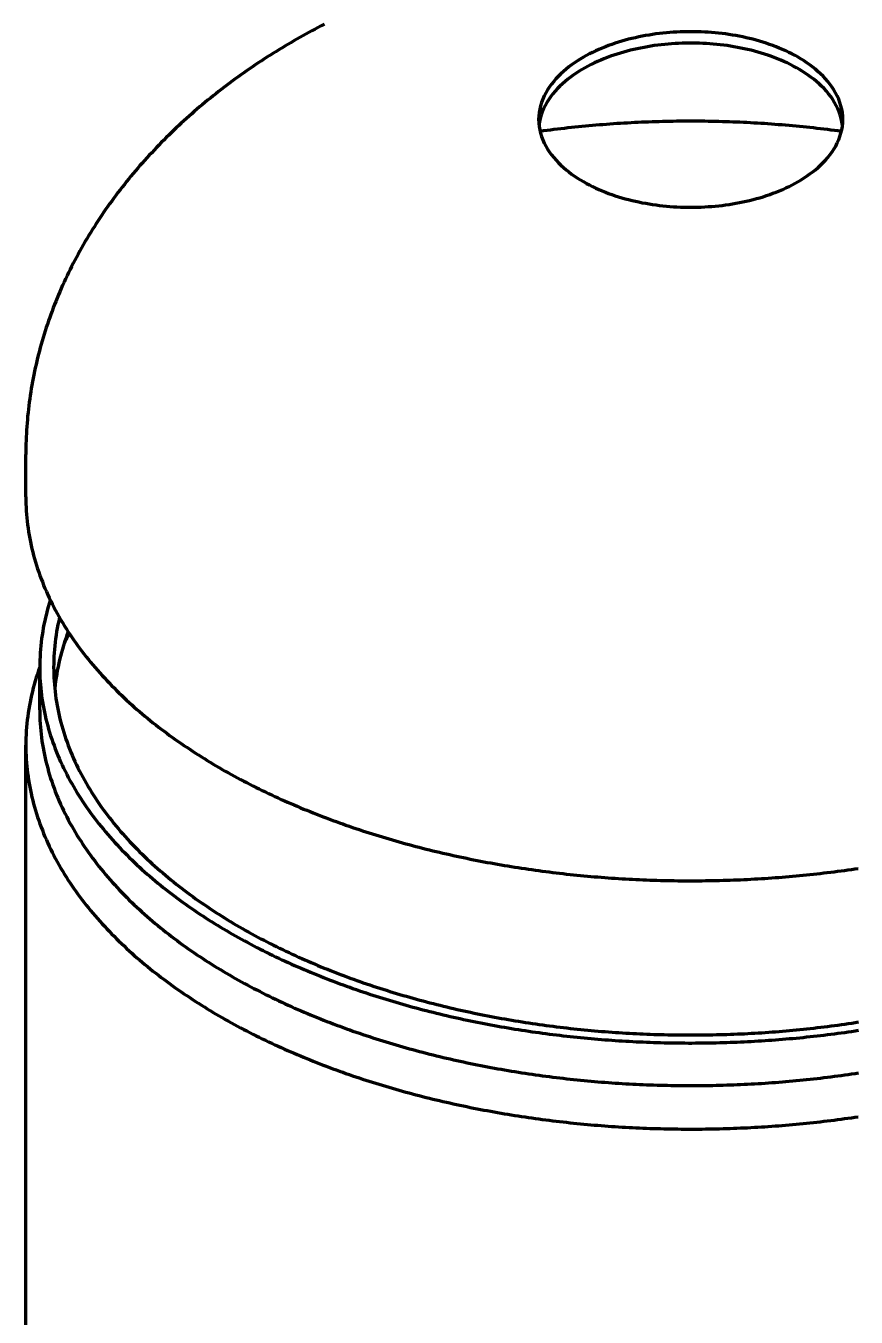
# Model space of a CAD drawing. Header units: millimetres. Extents: x 0 to 420, y 0 to 297.
# Drawn here: x 105.9 to 153.7, y 150.7 to 225 of the extents above; entities that cross this region are included whole.
import ezdxf

# ---------------------------------------------------------------- set-up
doc = ezdxf.new("R2010")
doc.units = ezdxf.units.MM
doc.layers.add('01-VISIBLE', color=7, linetype='CONTINUOUS', lineweight=70)

msp = doc.modelspace()

# ---------------------------------------------------------------- linework, layer by layer
at = {"layer": '01-VISIBLE'}
for p, q in [((105.887, 197.877), (105.887, 200.327)), ((106.687, 185.63), (106.687, 188.079)), ((105.887, 92.85), (105.887, 183.588))]:
    msp.add_line(p, q, dxfattribs=at)
for points in [[(123.06, 225.078), (122.882, 224.986), (122.704, 224.893), (122.526, 224.799), (122.349, 224.705), (122.173, 224.609), (121.996, 224.513), (121.821, 224.416), (121.646, 224.318), (121.471, 224.219), (121.297, 224.119), (121.124, 224.018), (120.951, 223.916), (120.778, 223.814), (120.606, 223.71), (120.435, 223.606), (120.264, 223.501), (120.093, 223.395), (119.924, 223.288), (119.755, 223.18), (119.586, 223.071), (119.418, 222.961), (119.25, 222.851), (119.084, 222.739), (118.917, 222.627), (118.752, 222.513), (118.587, 222.399), (118.422, 222.284), (118.258, 222.168), (118.095, 222.051), (117.933, 221.933), (117.771, 221.815), (117.61, 221.695), (117.449, 221.575), (117.29, 221.453), (117.13, 221.331), (116.972, 221.208), (116.814, 221.084), (116.657, 220.959), (116.501, 220.833), (116.345, 220.706), (116.191, 220.578), (116.037, 220.45), (115.883, 220.32), (115.731, 220.19), (115.579, 220.059), (115.428, 219.926), (115.278, 219.793), (115.128, 219.659), (114.98, 219.524), (114.832, 219.389), (114.685, 219.252), (114.539, 219.114), (114.394, 218.976), (114.249, 218.837), (114.106, 218.696), (113.963, 218.555), (113.821, 218.413), (113.68, 218.27), (113.54, 218.126), (113.401, 217.982), (113.263, 217.836), (113.126, 217.69), (112.989, 217.542), (112.854, 217.394), (112.72, 217.245), (112.586, 217.095), (112.454, 216.944), (112.322, 216.793), (112.192, 216.64), (112.063, 216.487), (111.934, 216.333), (111.807, 216.178), (111.681, 216.022), (111.555, 215.865), (111.431, 215.707), (111.308, 215.549), (111.186, 215.389), (111.065, 215.229), (110.945, 215.068), (110.827, 214.906), (110.709, 214.744), (110.593, 214.58), (110.478, 214.416), (110.363, 214.251), (110.251, 214.085), (110.139, 213.918), (110.028, 213.75), (109.919, 213.582), (109.811, 213.413), (109.704, 213.243), (109.598, 213.072), (109.494, 212.901), (109.391, 212.729), (109.289, 212.556), (109.189, 212.382), (109.09, 212.208), (108.992, 212.033), (108.895, 211.857), (108.8, 211.68), (108.706, 211.503), (108.613, 211.325), (108.522, 211.146), (108.432, 210.966), (108.344, 210.786), (108.257, 210.605), (108.171, 210.424), (108.087, 210.242), (108.004, 210.059), (107.923, 209.875), (107.843, 209.691), (107.765, 209.507), (107.688, 209.321), (107.612, 209.135), (107.538, 208.949), (107.466, 208.761), (107.395, 208.574), (107.325, 208.385), (107.258, 208.197), (107.191, 208.007), (107.126, 207.817), (107.063, 207.627), (107.002, 207.436), (106.942, 207.244), (106.883, 207.052), (106.826, 206.86), (106.771, 206.667), (106.717, 206.474), (106.665, 206.28), (106.615, 206.086), (106.566, 205.891), (106.519, 205.696), (106.473, 205.5), (106.429, 205.305), (106.387, 205.108), (106.346, 204.912), (106.308, 204.715), (106.27, 204.518), (106.235, 204.32), (106.201, 204.122), (106.169, 203.924), (106.139, 203.726), (106.11, 203.527), (106.083, 203.328), (106.058, 203.129), (106.034, 202.93), (106.012, 202.73), (105.992, 202.531), (105.974, 202.331), (105.957, 202.131), (105.942, 201.931), (105.929, 201.731), (105.918, 201.53), (105.908, 201.33), (105.901, 201.129), (105.894, 200.929), (105.89, 200.728), (105.887, 200.527), (105.887, 200.327)], [(152.887, 219.602), (152.88, 219.802), (152.859, 220.002), (152.825, 220.199), (152.778, 220.394), (152.719, 220.586), (152.648, 220.774), (152.566, 220.957), (152.474, 221.135), (152.372, 221.308), (152.262, 221.476), (152.144, 221.638), (152.019, 221.795), (151.887, 221.946), (151.75, 222.092), (151.606, 222.233), (151.458, 222.368), (151.306, 222.498), (151.149, 222.623), (150.988, 222.744), (150.824, 222.859), (150.657, 222.97), (150.487, 223.077), (150.315, 223.179), (150.139, 223.277), (149.962, 223.371), (149.783, 223.461), (149.602, 223.547), (149.419, 223.629), (149.234, 223.708), (149.048, 223.783), (148.86, 223.854), (148.671, 223.922), (148.482, 223.987), (148.29, 224.048), (148.098, 224.106), (147.905, 224.161), (147.712, 224.213), (147.517, 224.261), (147.322, 224.307), (147.125, 224.35), (146.929, 224.389), (146.732, 224.426), (146.534, 224.46), (146.336, 224.491), (146.137, 224.52), (145.938, 224.545), (145.739, 224.568), (145.539, 224.588), (145.339, 224.605), (145.139, 224.62), (144.939, 224.632), (144.738, 224.641), (144.538, 224.648), (144.337, 224.652), (144.137, 224.653), (143.936, 224.652), (143.735, 224.648), (143.535, 224.641), (143.334, 224.632), (143.134, 224.62), (142.934, 224.605), (142.734, 224.588), (142.534, 224.568), (142.335, 224.545), (142.136, 224.52), (141.937, 224.491), (141.739, 224.46), (141.542, 224.426), (141.344, 224.389), (141.148, 224.35), (140.952, 224.307), (140.756, 224.261), (140.562, 224.213), (140.368, 224.161), (140.175, 224.106), (139.983, 224.048), (139.792, 223.987), (139.602, 223.922), (139.413, 223.854), (139.225, 223.783), (139.039, 223.708), (138.855, 223.629), (138.672, 223.547), (138.49, 223.461), (138.311, 223.371), (138.134, 223.277), (137.959, 223.179), (137.786, 223.077), (137.616, 222.97), (137.449, 222.859), (137.285, 222.744), (137.124, 222.623), (136.968, 222.498), (136.815, 222.368), (136.667, 222.233), (136.524, 222.092), (136.386, 221.946), (136.254, 221.795), (136.129, 221.638), (136.011, 221.476), (135.901, 221.308), (135.799, 221.135), (135.707, 220.957), (135.625, 220.774), (135.554, 220.586), (135.495, 220.394), (135.448, 220.199), (135.414, 220.002), (135.393, 219.802), (135.387, 219.602)], [(152.868, 219.273), (152.839, 219.47), (152.797, 219.666), (152.742, 219.858), (152.675, 220.047), (152.597, 220.231), (152.509, 220.411), (152.411, 220.586), (152.305, 220.755), (152.19, 220.919), (152.068, 221.077), (151.939, 221.23), (151.804, 221.378), (151.663, 221.52), (151.517, 221.657), (151.367, 221.789), (151.212, 221.916), (151.053, 222.038), (150.891, 222.155), (150.726, 222.267), (150.557, 222.376), (150.386, 222.479), (150.213, 222.579), (150.037, 222.674), (149.859, 222.765), (149.679, 222.853), (149.497, 222.936), (149.313, 223.016), (149.128, 223.093), (148.942, 223.165), (148.754, 223.235), (148.565, 223.3), (148.375, 223.363), (148.184, 223.422), (147.992, 223.478), (147.799, 223.531), (147.605, 223.581), (147.411, 223.628), (147.215, 223.672), (147.02, 223.713), (146.823, 223.751), (146.626, 223.786), (146.429, 223.819), (146.231, 223.848), (146.032, 223.875), (145.834, 223.899), (145.635, 223.921), (145.436, 223.939), (145.236, 223.955), (145.037, 223.968), (144.837, 223.979), (144.637, 223.987), (144.437, 223.992), (144.237, 223.995), (144.037, 223.995), (143.836, 223.992), (143.636, 223.987), (143.436, 223.979), (143.237, 223.968), (143.037, 223.955), (142.837, 223.939), (142.638, 223.921), (142.439, 223.899), (142.241, 223.875), (142.042, 223.848), (141.844, 223.819), (141.647, 223.786), (141.45, 223.751), (141.254, 223.713), (141.058, 223.672), (140.862, 223.628), (140.668, 223.581), (140.474, 223.531), (140.281, 223.478), (140.089, 223.422), (139.898, 223.363), (139.708, 223.3), (139.519, 223.235), (139.331, 223.165), (139.145, 223.093), (138.96, 223.016), (138.776, 222.936), (138.595, 222.853), (138.415, 222.765), (138.237, 222.674), (138.061, 222.579), (137.887, 222.479), (137.716, 222.376), (137.547, 222.267), (137.382, 222.155), (137.22, 222.038), (137.061, 221.916), (136.907, 221.789), (136.756, 221.657), (136.61, 221.52), (136.469, 221.378), (136.334, 221.23), (136.205, 221.077), (136.083, 220.919), (135.968, 220.755), (135.862, 220.586), (135.764, 220.411), (135.676, 220.231), (135.598, 220.047), (135.531, 219.858), (135.477, 219.666), (135.434, 219.47), (135.405, 219.273)], [(135.387, 219.602), (135.393, 219.401), (135.414, 219.201), (135.448, 219.003), (135.495, 218.808), (135.555, 218.617), (135.626, 218.429), (135.708, 218.246), (135.8, 218.067), (135.901, 217.894), (136.012, 217.726), (136.13, 217.564), (136.255, 217.407), (136.387, 217.256), (136.525, 217.11), (136.668, 216.969), (136.816, 216.834), (136.969, 216.704), (137.126, 216.579), (137.287, 216.458), (137.451, 216.343), (137.618, 216.232), (137.788, 216.125), (137.961, 216.023), (138.136, 215.925), (138.314, 215.831), (138.493, 215.741), (138.675, 215.655), (138.858, 215.573), (139.043, 215.494), (139.229, 215.419), (139.416, 215.348), (139.605, 215.28), (139.795, 215.215), (139.987, 215.154), (140.179, 215.096), (140.372, 215.041), (140.566, 214.99), (140.761, 214.941), (140.956, 214.895), (141.152, 214.853), (141.349, 214.813), (141.547, 214.776), (141.744, 214.742), (141.943, 214.711), (142.142, 214.683), (142.341, 214.657), (142.54, 214.635), (142.74, 214.615), (142.94, 214.597), (143.14, 214.583), (143.341, 214.571), (143.541, 214.561), (143.742, 214.555), (143.943, 214.551), (144.143, 214.55), (144.344, 214.551), (144.545, 214.555), (144.745, 214.562), (144.946, 214.571), (145.146, 214.584), (145.347, 214.598), (145.547, 214.616), (145.746, 214.636), (145.946, 214.659), (146.145, 214.685), (146.344, 214.713), (146.542, 214.744), (146.74, 214.779), (146.937, 214.816), (147.134, 214.855), (147.33, 214.898), (147.525, 214.944), (147.72, 214.993), (147.914, 215.045), (148.107, 215.1), (148.299, 215.158), (148.49, 215.22), (148.68, 215.284), (148.869, 215.353), (149.057, 215.424), (149.243, 215.499), (149.428, 215.578), (149.611, 215.661), (149.792, 215.747), (149.971, 215.837), (150.149, 215.931), (150.324, 216.029)], [(152.805, 218.912), (152.604, 218.939), (152.404, 218.965), (152.203, 218.991), (152.003, 219.017), (151.802, 219.041), (151.601, 219.065), (151.4, 219.088), (151.199, 219.111), (150.998, 219.133), (150.797, 219.154), (150.596, 219.175), (150.395, 219.195), (150.194, 219.214), (149.992, 219.233), (149.791, 219.251), (149.589, 219.268), (149.388, 219.285), (149.186, 219.301), (148.985, 219.317), (148.783, 219.332), (148.581, 219.346), (148.38, 219.36), (148.178, 219.373), (147.976, 219.385), (147.774, 219.397), (147.572, 219.408), (147.37, 219.418), (147.168, 219.428), (146.966, 219.437), (146.764, 219.446), (146.562, 219.453), (146.36, 219.461), (146.158, 219.467), (145.956, 219.473), (145.754, 219.479), (145.552, 219.483), (145.35, 219.488), (145.148, 219.491), (144.945, 219.494), (144.743, 219.496), (144.541, 219.498), (144.339, 219.499), (144.137, 219.499), (143.934, 219.499), (143.732, 219.498), (143.53, 219.496), (143.328, 219.494), (143.126, 219.491), (142.923, 219.488), (142.721, 219.483), (142.519, 219.479), (142.317, 219.473), (142.115, 219.467), (141.913, 219.461), (141.711, 219.453), (141.509, 219.446), (141.307, 219.437), (141.105, 219.428), (140.903, 219.418), (140.701, 219.408), (140.499, 219.397), (140.297, 219.385), (140.095, 219.373), (139.893, 219.36), (139.692, 219.346), (139.49, 219.332), (139.288, 219.317), (139.087, 219.301), (138.885, 219.285), (138.684, 219.268), (138.482, 219.251), (138.281, 219.233), (138.079, 219.214), (137.878, 219.195), (137.677, 219.175), (137.476, 219.154), (137.275, 219.133), (137.074, 219.111), (136.873, 219.088), (136.672, 219.065), (136.471, 219.041), (136.271, 219.017), (136.07, 218.991), (135.869, 218.965), (135.669, 218.939), (135.469, 218.912)], [(150.324, 216.029), (150.496, 216.132), (150.665, 216.238), (150.832, 216.349), (150.995, 216.465), (151.155, 216.585), (151.312, 216.71), (151.464, 216.84), (151.611, 216.975), (151.754, 217.116), (151.891, 217.262), (152.023, 217.413), (152.147, 217.569), (152.265, 217.731), (152.374, 217.899), (152.476, 218.071), (152.567, 218.249), (152.649, 218.432), (152.72, 218.619), (152.779, 218.811), (152.825, 219.005), (152.859, 219.202), (152.88, 219.402), (152.887, 219.602)], [(105.887, 197.877), (105.888, 197.677), (105.893, 197.476), (105.901, 197.276), (105.912, 197.076), (105.926, 196.876), (105.943, 196.676), (105.964, 196.477), (105.987, 196.278), (106.014, 196.079), (106.043, 195.881), (106.076, 195.683), (106.111, 195.486), (106.15, 195.29), (106.192, 195.094), (106.236, 194.898), (106.284, 194.703), (106.334, 194.51), (106.387, 194.316), (106.443, 194.124), (106.502, 193.932), (106.563, 193.742), (106.627, 193.552), (106.694, 193.363), (106.764, 193.175), (106.836, 192.988), (106.91, 192.802), (106.988, 192.617), (107.067, 192.433), (107.149, 192.25), (107.234, 192.068), (107.32, 191.888), (107.409, 191.708), (107.501, 191.53), (107.594, 191.352), (107.69, 191.176), (107.788, 191.001), (107.888, 190.828), (107.99, 190.655), (108.094, 190.484), (108.2, 190.314), (108.308, 190.145), (108.418, 189.977), (108.529, 189.811), (108.643, 189.646), (108.758, 189.482), (108.875, 189.319), (108.994, 189.158), (109.115, 188.998), (109.237, 188.839), (109.36, 188.681), (109.486, 188.525), (109.613, 188.37), (109.741, 188.216), (109.871, 188.063), (110.002, 187.912), (110.135, 187.762), (110.269, 187.613), (110.405, 187.465), (110.541, 187.319), (110.679, 187.174), (110.819, 187.03), (110.96, 186.887), (111.101, 186.745), (111.244, 186.605), (111.389, 186.466), (111.534, 186.328), (111.681, 186.191), (111.828, 186.056), (111.977, 185.921), (112.127, 185.788), (112.277, 185.656), (112.429, 185.525), (112.582, 185.396), (112.736, 185.267), (112.89, 185.14), (113.046, 185.013), (113.202, 184.888), (113.36, 184.764), (113.518, 184.641), (113.677, 184.519), (113.837, 184.399), (113.998, 184.279), (114.16, 184.16), (114.322, 184.043), (114.485, 183.927), (114.649, 183.811), (114.814, 183.697), (114.979, 183.584), (115.145, 183.472), (115.312, 183.36), (115.479, 183.25), (115.647, 183.141), (115.816, 183.033), (115.986, 182.926), (116.156, 182.82), (116.326, 182.715), (116.498, 182.611), (116.669, 182.508), (116.842, 182.406), (117.015, 182.305), (117.189, 182.205), (117.363, 182.106), (117.537, 182.007), (117.713, 181.91), (117.888, 181.814), (118.065, 181.718), (118.241, 181.624), (118.419, 181.53), (118.596, 181.438), (118.774, 181.346), (118.953, 181.255), (119.132, 181.165), (119.312, 181.076), (119.492, 180.988), (119.672, 180.901), (119.853, 180.815), (120.034, 180.729), (120.216, 180.645), (120.398, 180.561), (120.581, 180.478), (120.763, 180.396), (120.947, 180.315), (121.13, 180.235), (121.314, 180.155), (121.499, 180.076), (121.683, 179.999), (121.868, 179.922), (122.054, 179.846), (122.239, 179.77), (122.425, 179.696), (122.612, 179.622), (122.798, 179.549), (122.985, 179.477), (123.173, 179.406), (123.36, 179.335), (123.548, 179.265), (123.736, 179.196), (123.925, 179.128), (124.114, 179.061), (124.303, 178.994), (124.492, 178.928), (124.681, 178.863), (124.871, 178.799), (125.061, 178.736), (125.252, 178.673), (125.442, 178.611), (125.633, 178.549), (125.824, 178.489), (126.015, 178.429), (126.207, 178.37), (126.398, 178.312), (126.59, 178.254), (126.783, 178.197), (126.975, 178.141), (127.168, 178.086), (127.36, 178.031), (127.553, 177.977), (127.746, 177.924), (127.94, 177.871), (128.133, 177.819), (128.327, 177.768), (128.521, 177.718), (128.715, 177.668), (128.91, 177.619), (129.104, 177.57), (129.299, 177.523), (129.494, 177.476), (129.689, 177.429), (129.884, 177.384), (130.079, 177.339), (130.274, 177.295), (130.47, 177.251), (130.666, 177.208), (130.862, 177.166), (131.058, 177.125), (131.254, 177.084), (131.45, 177.043), (131.647, 177.004), (131.843, 176.965), (132.04, 176.927), (132.237, 176.889), (132.434, 176.852), (132.631, 176.816), (132.828, 176.781), (133.026, 176.746), (133.223, 176.711), (133.421, 176.678), (133.618, 176.645), (133.816, 176.612), (134.014, 176.581), (134.212, 176.55), (134.41, 176.519), (134.608, 176.49), (134.806, 176.46), (135.005, 176.432), (135.203, 176.404), (135.402, 176.377), (135.6, 176.35), (135.799, 176.324), (135.998, 176.299), (136.197, 176.274), (136.396, 176.25), (136.595, 176.227), (136.794, 176.204), (136.993, 176.182), (137.192, 176.16), (137.392, 176.139), (137.591, 176.119), (137.79, 176.099), (137.99, 176.08), (138.19, 176.062), (138.389, 176.044), (138.589, 176.027), (138.789, 176.01), (138.988, 175.994), (139.188, 175.979), (139.388, 175.964), (139.588, 175.95), (139.788, 175.937), (139.988, 175.924), (140.188, 175.911), (140.388, 175.9), (140.588, 175.889), (140.788, 175.878), (140.988, 175.868), (141.188, 175.859), (141.389, 175.85), (141.589, 175.842), (141.789, 175.835), (141.99, 175.828), (142.19, 175.822), (142.39, 175.816), (142.59, 175.811), (142.791, 175.807), (142.991, 175.803), (143.192, 175.8), (143.392, 175.798), (143.592, 175.796), (143.793, 175.794), (143.993, 175.794), (144.194, 175.793), (144.394, 175.794), (144.594, 175.795), (144.795, 175.797), (144.995, 175.799), (145.196, 175.802), (145.396, 175.805), (145.596, 175.81), (145.797, 175.814), (145.997, 175.82), (146.197, 175.826), (146.398, 175.832), (146.598, 175.839), (146.798, 175.847), (146.998, 175.855), (147.199, 175.864), (147.399, 175.874), (147.599, 175.884), (147.799, 175.895), (147.999, 175.906), (148.199, 175.918), (148.399, 175.931), (148.599, 175.944), (148.799, 175.958), (148.999, 175.973), (149.199, 175.988), (149.398, 176.003), (149.598, 176.02), (149.798, 176.037), (149.998, 176.054), (150.197, 176.072), (150.397, 176.091), (150.596, 176.111), (150.796, 176.131), (150.995, 176.151), (151.194, 176.173), (151.393, 176.195), (151.592, 176.217), (151.792, 176.24), (151.99, 176.264), (152.189, 176.288), (152.388, 176.313), (152.587, 176.339), (152.786, 176.365), (152.984, 176.392), (153.183, 176.42), (153.381, 176.448), (153.579, 176.477), (153.778, 176.506)], [(107.291, 191.948), (107.23, 191.75), (107.173, 191.551), (107.118, 191.352), (107.067, 191.151), (107.018, 190.95), (106.973, 190.748), (106.931, 190.546), (106.892, 190.343), (106.857, 190.139), (106.825, 189.934), (106.796, 189.73), (106.77, 189.524), (106.748, 189.318), (106.729, 189.112), (106.714, 188.906), (106.702, 188.7), (106.693, 188.493), (106.688, 188.286), (106.687, 188.079)], [(107.823, 190.94), (107.777, 190.739), (107.735, 190.537), (107.695, 190.334), (107.659, 190.131), (107.627, 189.928), (107.597, 189.724), (107.572, 189.519), (107.549, 189.314), (107.53, 189.109), (107.514, 188.903), (107.502, 188.697), (107.494, 188.491), (107.488, 188.285), (107.487, 188.079)], [(108.322, 190.123), (108.25, 189.925), (108.18, 189.726), (108.113, 189.527), (108.05, 189.326), (107.99, 189.124), (107.933, 188.922), (107.879, 188.718), (107.829, 188.514), (107.781, 188.308), (107.738, 188.103), (107.697, 187.896), (107.661, 187.689), (107.627, 187.481), (107.597, 187.272), (107.571, 187.064), (107.548, 186.854)], [(108.385, 190.026), (108.334, 189.931), (108.284, 189.835), (108.234, 189.739), (108.185, 189.643), (108.136, 189.546), (108.089, 189.449)], [(106.687, 188.081), (106.617, 187.885), (106.551, 187.687), (106.488, 187.488), (106.427, 187.289), (106.37, 187.088), (106.316, 186.887), (106.264, 186.685), (106.216, 186.482), (106.171, 186.279), (106.13, 186.074), (106.091, 185.869), (106.056, 185.664), (106.024, 185.458), (105.995, 185.252), (105.97, 185.045), (105.948, 184.837), (105.929, 184.63), (105.914, 184.422), (105.902, 184.214), (105.893, 184.005), (105.888, 183.797), (105.887, 183.588)], [(106.687, 188.079), (106.688, 187.879), (106.693, 187.678), (106.701, 187.478), (106.712, 187.278), (106.727, 187.078), (106.744, 186.878), (106.765, 186.679), (106.789, 186.48), (106.816, 186.282), (106.846, 186.083), (106.88, 185.886), (106.916, 185.689), (106.956, 185.492), (106.998, 185.296), (107.043, 185.101), (107.092, 184.907), (107.143, 184.713), (107.197, 184.52), (107.255, 184.328), (107.314, 184.137), (107.377, 183.946), (107.443, 183.757), (107.511, 183.568), (107.581, 183.381), (107.655, 183.194), (107.731, 183.009), (107.809, 182.824), (107.89, 182.641), (107.974, 182.459), (108.06, 182.278), (108.148, 182.098), (108.239, 181.919), (108.331, 181.742), (108.427, 181.565), (108.524, 181.39), (108.623, 181.216), (108.725, 181.043), (108.829, 180.872), (108.934, 180.701), (109.042, 180.532), (109.152, 180.364), (109.263, 180.198), (109.376, 180.033), (109.492, 179.869), (109.609, 179.706), (109.727, 179.545), (109.848, 179.384), (109.97, 179.226), (110.094, 179.068), (110.219, 178.912), (110.346, 178.757), (110.475, 178.603), (110.605, 178.45), (110.737, 178.299), (110.87, 178.149), (111.004, 178.001), (111.14, 177.853), (111.277, 177.707), (111.415, 177.562), (111.555, 177.418), (111.696, 177.276), (111.838, 177.135), (111.982, 176.995), (112.127, 176.856), (112.272, 176.719), (112.419, 176.582), (112.567, 176.447), (112.717, 176.314), (112.867, 176.181), (113.018, 176.049), (113.17, 175.919), (113.324, 175.79), (113.478, 175.662), (113.633, 175.535), (113.789, 175.41), (113.946, 175.285), (114.104, 175.162), (114.263, 175.04), (114.423, 174.919), (114.584, 174.799), (114.745, 174.68), (114.907, 174.562), (115.07, 174.445), (115.234, 174.33), (115.398, 174.215), (115.564, 174.102), (115.73, 173.99), (115.896, 173.878), (116.064, 173.768), (116.232, 173.659), (116.401, 173.551), (116.57, 173.444), (116.74, 173.338), (116.911, 173.233), (117.082, 173.129), (117.254, 173.026), (117.426, 172.924), (117.6, 172.823), (117.773, 172.723), (117.947, 172.623), (118.122, 172.525), (118.298, 172.428), (118.473, 172.332), (118.65, 172.237), (118.827, 172.143), (119.004, 172.049), (119.182, 171.957), (119.36, 171.866), (119.539, 171.775), (119.718, 171.686), (119.898, 171.597), (120.078, 171.509), (120.259, 171.422), (120.44, 171.336), (120.621, 171.251), (120.803, 171.167), (120.986, 171.084), (121.168, 171.001), (121.351, 170.92), (121.535, 170.839), (121.719, 170.759), (121.903, 170.68), (122.087, 170.602), (122.272, 170.525), (122.458, 170.448), (122.643, 170.373), (122.829, 170.298), (123.015, 170.224), (123.202, 170.151), (123.389, 170.079), (123.576, 170.007), (123.764, 169.937), (123.952, 169.867), (124.14, 169.798), (124.328, 169.729), (124.517, 169.662), (124.706, 169.595), (124.895, 169.529), (125.085, 169.464), (125.275, 169.4), (125.465, 169.336), (125.655, 169.274), (125.846, 169.212), (126.036, 169.15), (126.228, 169.09), (126.419, 169.03), (126.61, 168.971), (126.802, 168.913), (126.994, 168.856), (127.186, 168.799), (127.379, 168.743), (127.571, 168.688), (127.764, 168.633), (127.957, 168.579), (128.151, 168.526), (128.344, 168.474), (128.538, 168.422), (128.732, 168.371), (128.926, 168.321), (129.12, 168.272), (129.314, 168.223), (129.509, 168.175), (129.704, 168.128), (129.899, 168.081), (130.094, 168.035), (130.289, 167.99), (130.484, 167.945), (130.68, 167.901), (130.876, 167.858), (131.071, 167.816), (131.267, 167.774), (131.464, 167.733), (131.66, 167.693), (131.856, 167.653), (132.053, 167.614), (132.25, 167.575), (132.447, 167.538), (132.644, 167.501), (132.841, 167.464), (133.038, 167.429), (133.235, 167.394), (133.433, 167.359), (133.63, 167.326), (133.828, 167.293), (134.026, 167.26), (134.224, 167.229), (134.422, 167.198), (134.62, 167.167), (134.818, 167.137), (135.016, 167.108), (135.215, 167.08), (135.413, 167.052), (135.612, 167.025), (135.81, 166.999), (136.009, 166.973), (136.208, 166.947), (136.407, 166.923), (136.606, 166.899), (136.805, 166.876), (137.004, 166.853), (137.203, 166.831), (137.402, 166.81), (137.602, 166.789), (137.801, 166.769), (138.001, 166.75), (138.2, 166.731), (138.4, 166.713), (138.6, 166.695), (138.799, 166.678), (138.999, 166.662), (139.199, 166.646), (139.399, 166.631), (139.599, 166.617), (139.798, 166.603), (139.998, 166.59), (140.198, 166.577), (140.399, 166.565), (140.599, 166.554), (140.799, 166.543), (140.999, 166.533), (141.199, 166.524), (141.399, 166.515), (141.6, 166.507), (141.8, 166.499), (142, 166.493), (142.201, 166.486), (142.401, 166.481), (142.601, 166.476), (142.802, 166.471), (143.002, 166.467), (143.202, 166.464), (143.403, 166.462), (143.603, 166.46), (143.804, 166.458), (144.004, 166.457), (144.204, 166.457), (144.405, 166.458), (144.605, 166.459), (144.806, 166.461), (145.006, 166.463), (145.207, 166.466), (145.407, 166.47), (145.607, 166.474), (145.808, 166.479), (146.008, 166.484), (146.208, 166.49), (146.409, 166.497), (146.609, 166.505), (146.809, 166.512), (147.009, 166.521), (147.21, 166.53), (147.41, 166.54), (147.61, 166.551), (147.81, 166.562), (148.01, 166.573), (148.21, 166.586), (148.41, 166.599), (148.61, 166.612), (148.81, 166.626), (149.01, 166.641), (149.21, 166.657), (149.41, 166.673), (149.609, 166.689), (149.809, 166.707), (150.009, 166.725), (150.208, 166.743), (150.408, 166.763), (150.607, 166.783), (150.806, 166.803), (151.006, 166.824), (151.205, 166.846), (151.404, 166.868), (151.603, 166.891), (151.802, 166.915), (152.001, 166.94), (152.2, 166.964), (152.399, 166.99), (152.597, 167.016), (152.796, 167.043), (152.995, 167.071), (153.193, 167.099), (153.391, 167.128), (153.59, 167.158), (153.788, 167.188)], [(107.487, 188.079), (107.488, 187.879), (107.493, 187.678), (107.501, 187.478), (107.513, 187.278), (107.528, 187.078), (107.546, 186.878), (107.567, 186.679), (107.591, 186.48), (107.619, 186.282), (107.65, 186.084), (107.684, 185.886), (107.721, 185.689), (107.761, 185.493), (107.805, 185.297), (107.851, 185.102), (107.901, 184.908), (107.953, 184.714), (108.008, 184.522), (108.066, 184.33), (108.128, 184.139), (108.191, 183.949), (108.258, 183.76), (108.328, 183.572), (108.4, 183.385), (108.475, 183.199), (108.552, 183.014), (108.632, 182.83), (108.714, 182.648), (108.799, 182.466), (108.887, 182.286), (108.977, 182.107), (109.069, 181.929), (109.163, 181.752), (109.26, 181.576), (109.359, 181.402), (109.46, 181.229), (109.563, 181.057), (109.669, 180.887), (109.776, 180.717), (109.886, 180.549), (109.997, 180.383), (110.11, 180.217), (110.225, 180.053), (110.342, 179.891), (110.461, 179.729), (110.581, 179.569), (110.704, 179.41), (110.828, 179.252), (110.953, 179.096), (111.08, 178.941), (111.209, 178.788), (111.339, 178.635), (111.471, 178.484), (111.604, 178.335), (111.739, 178.186), (111.875, 178.039), (112.013, 177.893), (112.151, 177.748), (112.291, 177.605), (112.433, 177.463), (112.576, 177.322), (112.719, 177.183), (112.865, 177.045), (113.011, 176.908), (113.158, 176.772), (113.307, 176.637), (113.457, 176.504), (113.607, 176.372), (113.759, 176.241), (113.912, 176.111), (114.066, 175.983), (114.221, 175.855), (114.376, 175.729), (114.533, 175.604), (114.691, 175.481), (114.849, 175.358), (115.009, 175.237), (115.169, 175.116), (115.33, 174.997), (115.492, 174.879), (115.655, 174.762), (115.819, 174.646), (115.983, 174.532), (116.148, 174.418), (116.314, 174.306), (116.481, 174.194), (116.648, 174.084), (116.816, 173.975), (116.985, 173.866), (117.154, 173.759), (117.324, 173.653), (117.495, 173.548), (117.666, 173.444), (117.838, 173.341), (118.011, 173.239), (118.184, 173.138), (118.358, 173.038), (118.532, 172.939), (118.707, 172.841), (118.882, 172.745), (119.058, 172.649), (119.235, 172.554), (119.412, 172.46), (119.589, 172.366), (119.767, 172.274), (119.946, 172.183), (120.125, 172.093), (120.304, 172.004), (120.484, 171.915), (120.665, 171.828), (120.846, 171.742), (121.027, 171.656), (121.209, 171.571), (121.391, 171.488), (121.573, 171.405), (121.756, 171.323), (121.939, 171.242), (122.123, 171.161), (122.307, 171.082), (122.492, 171.004), (122.676, 170.926), (122.862, 170.849), (123.047, 170.773), (123.233, 170.698), (123.419, 170.624), (123.606, 170.551), (123.793, 170.479), (123.98, 170.407), (124.167, 170.336), (124.355, 170.266), (124.543, 170.197), (124.732, 170.129), (124.92, 170.061), (125.109, 169.994), (125.299, 169.928), (125.488, 169.863), (125.678, 169.799), (125.868, 169.735), (126.059, 169.673), (126.249, 169.611), (126.44, 169.549), (126.631, 169.489), (126.822, 169.429), (127.014, 169.37), (127.206, 169.312), (127.398, 169.255), (127.59, 169.198), (127.783, 169.143), (127.975, 169.088), (128.168, 169.033), (128.362, 168.98), (128.555, 168.927), (128.748, 168.875), (128.942, 168.823), (129.136, 168.773), (129.33, 168.723), (129.525, 168.674), (129.719, 168.625), (129.914, 168.578), (130.109, 168.531), (130.304, 168.484), (130.499, 168.439), (130.694, 168.394), (130.89, 168.35), (131.085, 168.306), (131.281, 168.264), (131.477, 168.222), (131.673, 168.18), (131.87, 168.14), (132.066, 168.1), (132.263, 168.061), (132.459, 168.022), (132.656, 167.984), (132.853, 167.947), (133.05, 167.911), (133.247, 167.875), (133.445, 167.84), (133.642, 167.805), (133.84, 167.771), (134.038, 167.738), (134.235, 167.706), (134.433, 167.674), (134.631, 167.643), (134.829, 167.613), (135.028, 167.583), (135.226, 167.554), (135.424, 167.526), (135.623, 167.498), (135.821, 167.471), (136.02, 167.445), (136.219, 167.419), (136.418, 167.394), (136.617, 167.369), (136.816, 167.346), (137.015, 167.323), (137.214, 167.3), (137.413, 167.278), (137.613, 167.257), (137.812, 167.237), (138.011, 167.217), (138.211, 167.198), (138.411, 167.179), (138.61, 167.161), (138.81, 167.144), (139.01, 167.127), (139.209, 167.111), (139.409, 167.096), (139.609, 167.081), (139.809, 167.067), (140.009, 167.054), (140.209, 167.041), (140.409, 167.029), (140.609, 167.017), (140.809, 167.007), (141.01, 166.996), (141.21, 166.987), (141.41, 166.978), (141.61, 166.97), (141.811, 166.962), (142.011, 166.955), (142.211, 166.948), (142.412, 166.943), (142.612, 166.938), (142.812, 166.933), (143.013, 166.929), (143.213, 166.926), (143.414, 166.923), (143.614, 166.921), (143.815, 166.92), (144.015, 166.919), (144.215, 166.919), (144.416, 166.92), (144.616, 166.921), (144.817, 166.923), (145.017, 166.925), (145.218, 166.928), (145.418, 166.932), (145.618, 166.937), (145.819, 166.942), (146.019, 166.947), (146.219, 166.953), (146.42, 166.96), (146.62, 166.968), (146.82, 166.976), (147.021, 166.985), (147.221, 166.994), (147.421, 167.004), (147.621, 167.015), (147.821, 167.026), (148.021, 167.038), (148.221, 167.051), (148.421, 167.064), (148.621, 167.078), (148.821, 167.093), (149.021, 167.108), (149.221, 167.124), (149.421, 167.14), (149.62, 167.157), (149.82, 167.175), (150.02, 167.194), (150.219, 167.213), (150.419, 167.232), (150.618, 167.253), (150.817, 167.274), (151.017, 167.295), (151.216, 167.318), (151.415, 167.341), (151.614, 167.364), (151.813, 167.389), (152.012, 167.414), (152.211, 167.439), (152.409, 167.465), (152.608, 167.492), (152.806, 167.52), (153.005, 167.548), (153.203, 167.577), (153.401, 167.607), (153.6, 167.637), (153.798, 167.668)], [(106.687, 185.63), (106.688, 185.429), (106.693, 185.229), (106.701, 185.029), (106.712, 184.829), (106.727, 184.629), (106.744, 184.429), (106.765, 184.23), (106.789, 184.031), (106.816, 183.832), (106.846, 183.634), (106.88, 183.436), (106.916, 183.239), (106.956, 183.043), (106.998, 182.847), (107.043, 182.652), (107.092, 182.457), (107.143, 182.263), (107.197, 182.07), (107.255, 181.878), (107.314, 181.687), (107.377, 181.497), (107.443, 181.307), (107.511, 181.119), (107.581, 180.931), (107.655, 180.745), (107.731, 180.559), (107.809, 180.375), (107.89, 180.192), (107.974, 180.009), (108.06, 179.828), (108.148, 179.648), (108.239, 179.47), (108.331, 179.292), (108.427, 179.116), (108.524, 178.94), (108.623, 178.766), (108.725, 178.594), (108.829, 178.422), (108.934, 178.252), (109.042, 178.083), (109.152, 177.915), (109.263, 177.748), (109.376, 177.583), (109.492, 177.419), (109.609, 177.257), (109.727, 177.095), (109.848, 176.935), (109.97, 176.776), (110.094, 176.618), (110.219, 176.462), (110.346, 176.307), (110.475, 176.153), (110.605, 176.001), (110.737, 175.85), (110.87, 175.7), (111.004, 175.551), (111.14, 175.404), (111.277, 175.257), (111.415, 175.113), (111.555, 174.969), (111.696, 174.827), (111.838, 174.685), (111.982, 174.545), (112.127, 174.407), (112.272, 174.269), (112.419, 174.133), (112.567, 173.998), (112.717, 173.864), (112.867, 173.731), (113.018, 173.6), (113.17, 173.47), (113.324, 173.341), (113.478, 173.213), (113.633, 173.086), (113.789, 172.96), (113.946, 172.836), (114.104, 172.712), (114.263, 172.59), (114.423, 172.469), (114.584, 172.349), (114.745, 172.23), (114.907, 172.112), (115.07, 171.996), (115.234, 171.88), (115.398, 171.766), (115.564, 171.652), (115.73, 171.54), (115.896, 171.429), (116.064, 171.319), (116.232, 171.209), (116.401, 171.101), (116.57, 170.994), (116.74, 170.888), (116.911, 170.783), (117.082, 170.679), (117.254, 170.576), (117.426, 170.474), (117.6, 170.373), (117.773, 170.273), (117.947, 170.174), (118.122, 170.076), (118.298, 169.979), (118.473, 169.883), (118.65, 169.787), (118.827, 169.693), (119.004, 169.6), (119.182, 169.508), (119.36, 169.416), (119.539, 169.326), (119.718, 169.236), (119.898, 169.147), (120.078, 169.06), (120.259, 168.973), (120.44, 168.887), (120.621, 168.802), (120.803, 168.718), (120.986, 168.634), (121.168, 168.552), (121.351, 168.47), (121.535, 168.39), (121.719, 168.31), (121.903, 168.231), (122.087, 168.153), (122.272, 168.075), (122.458, 167.999), (122.643, 167.923), (122.829, 167.849), (123.015, 167.775), (123.202, 167.702), (123.389, 167.629), (123.576, 167.558), (123.764, 167.487), (123.952, 167.417), (124.14, 167.348), (124.328, 167.28), (124.517, 167.212), (124.706, 167.146), (124.895, 167.08), (125.085, 167.015), (125.275, 166.951), (125.465, 166.887), (125.655, 166.824), (125.846, 166.762), (126.036, 166.701), (126.228, 166.64), (126.419, 166.581), (126.61, 166.522), (126.802, 166.464), (126.994, 166.406), (127.186, 166.349), (127.379, 166.293), (127.571, 166.238), (127.764, 166.184), (127.957, 166.13), (128.151, 166.077), (128.344, 166.024), (128.538, 165.973), (128.732, 165.922), (128.926, 165.872), (129.12, 165.822), (129.314, 165.773), (129.509, 165.725), (129.704, 165.678), (129.899, 165.631), (130.094, 165.586), (130.289, 165.54), (130.484, 165.496), (130.68, 165.452), (130.876, 165.409), (131.071, 165.366), (131.267, 165.325), (131.464, 165.283), (131.66, 165.243), (131.856, 165.203), (132.053, 165.164), (132.25, 165.126), (132.447, 165.088), (132.644, 165.051), (132.841, 165.015), (133.038, 164.979), (133.235, 164.944), (133.433, 164.91), (133.63, 164.876), (133.828, 164.843), (134.026, 164.811), (134.224, 164.779), (134.422, 164.748), (134.62, 164.718), (134.818, 164.688), (135.016, 164.659), (135.215, 164.63), (135.413, 164.603), (135.612, 164.576), (135.81, 164.549), (136.009, 164.523), (136.208, 164.498), (136.407, 164.473), (136.606, 164.45), (136.805, 164.426), (137.004, 164.404), (137.203, 164.382), (137.402, 164.36), (137.602, 164.34), (137.801, 164.319), (138.001, 164.3), (138.2, 164.281), (138.4, 164.263), (138.6, 164.246), (138.799, 164.229), (138.999, 164.212), (139.199, 164.197), (139.399, 164.182), (139.599, 164.167), (139.798, 164.153), (139.998, 164.14), (140.198, 164.128), (140.399, 164.116), (140.599, 164.105), (140.799, 164.094), (140.999, 164.084), (141.199, 164.074), (141.399, 164.066), (141.6, 164.058), (141.8, 164.05), (142, 164.043), (142.201, 164.037), (142.401, 164.031), (142.601, 164.026), (142.802, 164.022), (143.002, 164.018), (143.202, 164.015), (143.403, 164.012), (143.603, 164.01), (143.804, 164.009), (144.004, 164.008), (144.204, 164.008), (144.405, 164.008), (144.605, 164.01), (144.806, 164.011), (145.006, 164.014), (145.207, 164.017), (145.407, 164.02), (145.607, 164.025), (145.808, 164.029), (146.008, 164.035), (146.208, 164.041), (146.409, 164.048), (146.609, 164.055), (146.809, 164.063), (147.009, 164.072), (147.21, 164.081), (147.41, 164.091), (147.61, 164.101), (147.81, 164.112), (148.01, 164.124), (148.21, 164.136), (148.41, 164.149), (148.61, 164.163), (148.81, 164.177), (149.01, 164.192), (149.21, 164.207), (149.41, 164.223), (149.609, 164.24), (149.809, 164.257), (150.009, 164.275), (150.208, 164.294), (150.408, 164.313), (150.607, 164.333), (150.806, 164.354), (151.006, 164.375), (151.205, 164.396), (151.404, 164.419), (151.603, 164.442), (151.802, 164.466), (152.001, 164.49), (152.2, 164.515), (152.399, 164.541), (152.597, 164.567), (152.796, 164.594), (152.995, 164.621), (153.193, 164.65), (153.391, 164.678), (153.59, 164.708), (153.788, 164.738)], [(105.887, 183.588), (105.888, 183.388), (105.893, 183.188), (105.901, 182.987), (105.912, 182.787), (105.926, 182.587), (105.943, 182.388), (105.964, 182.188), (105.987, 181.989), (106.014, 181.791), (106.043, 181.593), (106.076, 181.395), (106.111, 181.198), (106.15, 181.001), (106.192, 180.805), (106.236, 180.61), (106.284, 180.415), (106.334, 180.221), (106.387, 180.028), (106.443, 179.835), (106.502, 179.644), (106.563, 179.453), (106.627, 179.263), (106.694, 179.074), (106.764, 178.886), (106.836, 178.699), (106.91, 178.513), (106.988, 178.328), (107.067, 178.144), (107.149, 177.961), (107.234, 177.78), (107.32, 177.599), (107.409, 177.419), (107.501, 177.241), (107.594, 177.064), (107.69, 176.888), (107.788, 176.713), (107.888, 176.539), (107.99, 176.367), (108.094, 176.195), (108.2, 176.025), (108.308, 175.856), (108.418, 175.689), (108.529, 175.522), (108.643, 175.357), (108.758, 175.193), (108.875, 175.031), (108.994, 174.869), (109.115, 174.709), (109.237, 174.55), (109.36, 174.393), (109.486, 174.236), (109.613, 174.081), (109.741, 173.927), (109.871, 173.775), (110.002, 173.623), (110.135, 173.473), (110.269, 173.324), (110.405, 173.177), (110.541, 173.03), (110.679, 172.885), (110.819, 172.741), (110.96, 172.598), (111.101, 172.457), (111.244, 172.316), (111.389, 172.177), (111.534, 172.039), (111.681, 171.903), (111.828, 171.767), (111.977, 171.633), (112.127, 171.499), (112.277, 171.367), (112.429, 171.237), (112.582, 171.107), (112.736, 170.978), (112.89, 170.851), (113.046, 170.725), (113.202, 170.599), (113.36, 170.475), (113.518, 170.352), (113.677, 170.231), (113.837, 170.11), (113.998, 169.99), (114.16, 169.872), (114.322, 169.754), (114.485, 169.638), (114.649, 169.523), (114.814, 169.408), (114.979, 169.295), (115.145, 169.183), (115.312, 169.072), (115.479, 168.962), (115.647, 168.853), (115.816, 168.745), (115.986, 168.638), (116.156, 168.531), (116.326, 168.426), (116.498, 168.322), (116.669, 168.219), (116.842, 168.117), (117.015, 168.016), (117.189, 167.916), (117.363, 167.817), (117.537, 167.719), (117.713, 167.621), (117.888, 167.525), (118.065, 167.43), (118.241, 167.335), (118.419, 167.242), (118.596, 167.149), (118.774, 167.057), (118.953, 166.967), (119.132, 166.877), (119.312, 166.788), (119.492, 166.7), (119.672, 166.612), (119.853, 166.526), (120.034, 166.441), (120.216, 166.356), (120.398, 166.272), (120.581, 166.189), (120.763, 166.107), (120.947, 166.026), (121.13, 165.946), (121.314, 165.866), (121.499, 165.788), (121.683, 165.71), (121.868, 165.633), (122.054, 165.557), (122.239, 165.482), (122.425, 165.407), (122.612, 165.333), (122.798, 165.26), (122.985, 165.188), (123.173, 165.117), (123.36, 165.046), (123.548, 164.977), (123.736, 164.908), (123.925, 164.84), (124.114, 164.772), (124.303, 164.706), (124.492, 164.64), (124.681, 164.575), (124.871, 164.51), (125.061, 164.447), (125.252, 164.384), (125.442, 164.322), (125.633, 164.261), (125.824, 164.2), (126.015, 164.14), (126.207, 164.081), (126.398, 164.023), (126.59, 163.965), (126.783, 163.908), (126.975, 163.852), (127.168, 163.797), (127.36, 163.742), (127.553, 163.688), (127.746, 163.635), (127.94, 163.582), (128.133, 163.53), (128.327, 163.479), (128.521, 163.429), (128.715, 163.379), (128.91, 163.33), (129.104, 163.282), (129.299, 163.234), (129.494, 163.187), (129.689, 163.141), (129.884, 163.095), (130.079, 163.05), (130.274, 163.006), (130.47, 162.962), (130.666, 162.92), (130.862, 162.877), (131.058, 162.836), (131.254, 162.795), (131.45, 162.755), (131.647, 162.715), (131.843, 162.676), (132.04, 162.638), (132.237, 162.601), (132.434, 162.564), (132.631, 162.527), (132.828, 162.492), (133.026, 162.457), (133.223, 162.423), (133.421, 162.389), (133.618, 162.356), (133.816, 162.324), (134.014, 162.292), (134.212, 162.261), (134.41, 162.231), (134.608, 162.201), (134.806, 162.172), (135.005, 162.143), (135.203, 162.115), (135.402, 162.088), (135.6, 162.062), (135.799, 162.036), (135.998, 162.01), (136.197, 161.986), (136.396, 161.962), (136.595, 161.938), (136.794, 161.915), (136.993, 161.893), (137.192, 161.872), (137.392, 161.851), (137.591, 161.83), (137.79, 161.811), (137.99, 161.792), (138.19, 161.773), (138.389, 161.755), (138.589, 161.738), (138.789, 161.722), (138.988, 161.706), (139.188, 161.69), (139.388, 161.676), (139.588, 161.661), (139.788, 161.648), (139.988, 161.635), (140.188, 161.623), (140.388, 161.611), (140.588, 161.6), (140.788, 161.59), (140.988, 161.58), (141.188, 161.57), (141.389, 161.562), (141.589, 161.554), (141.789, 161.546), (141.99, 161.54), (142.19, 161.533), (142.39, 161.528), (142.59, 161.523), (142.791, 161.518), (142.991, 161.515), (143.192, 161.511), (143.392, 161.509), (143.592, 161.507), (143.793, 161.506), (143.993, 161.505), (144.194, 161.505), (144.394, 161.505), (144.594, 161.506), (144.795, 161.508), (144.995, 161.51), (145.196, 161.513), (145.396, 161.517), (145.596, 161.521), (145.797, 161.526), (145.997, 161.531), (146.197, 161.537), (146.398, 161.543), (146.598, 161.551), (146.798, 161.558), (146.998, 161.567), (147.199, 161.576), (147.399, 161.585), (147.599, 161.595), (147.799, 161.606), (147.999, 161.618), (148.199, 161.63), (148.399, 161.642), (148.599, 161.656), (148.799, 161.669), (148.999, 161.684), (149.199, 161.699), (149.398, 161.715), (149.598, 161.731), (149.798, 161.748), (149.998, 161.766), (150.197, 161.784), (150.397, 161.803), (150.596, 161.822), (150.796, 161.842), (150.995, 161.863), (151.194, 161.884), (151.393, 161.906), (151.592, 161.928), (151.792, 161.952), (151.99, 161.975), (152.189, 162), (152.388, 162.025), (152.587, 162.05), (152.786, 162.077), (152.984, 162.104), (153.183, 162.131), (153.381, 162.159), (153.579, 162.188), (153.778, 162.218)]]:
    msp.add_lwpolyline(points, dxfattribs=at)

doc.saveas('drawing.dxf')
